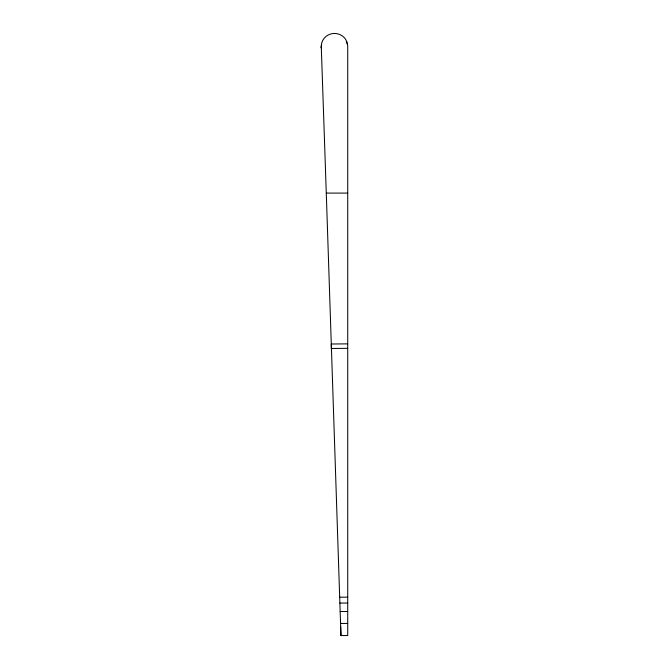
<?xml version="1.0" encoding="UTF-8"?>
<svg xmlns="http://www.w3.org/2000/svg" width="669" height="669" viewBox="0 0 669 669"><rect width="100%" height="100%" fill="white"/><g stroke="black" fill="none" stroke-linecap="round" stroke-linejoin="round"><path stroke-width="1" d="M347.721 343.858L331.289 344.008L331.297 348.499L347.721 348.34M339.685 597.191L347.721 597.183M339.885 603.062L347.721 603.045M340.663 626.619L340.956 635.542L347.721 635.55L347.721 46.077A13.221 12.845 0 0 0 334.283 33.45A13.221 12.845 0 0 0 321.279 46.504L326.28 193.09L347.721 193.09M340.161 611.525L347.721 611.516M340.563 623.433L347.721 623.433M340.956 635.542L326.28 193.09M321.279 46.504L321.279 47.859A13.221 12.736 0 0 1 321.672 44.555M346.258 41.821A13.221 12.736 0 0 1 347.219 44.154"/></g></svg>
